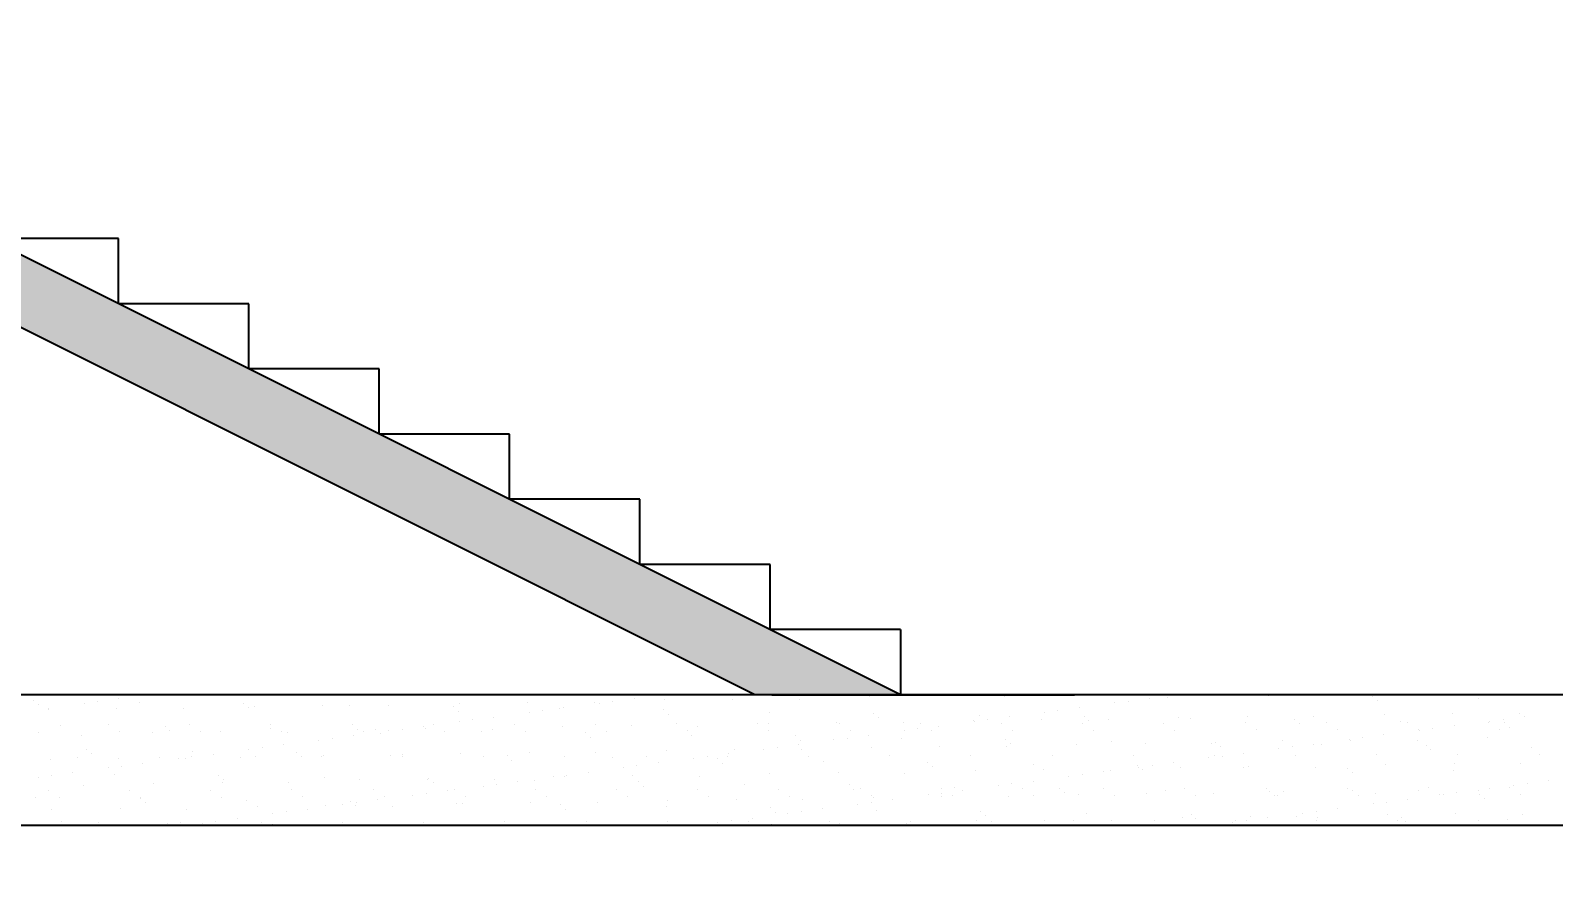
# Model space of a CAD drawing. Header units: metres. Extents: x 16174 to 16363, y 1100 to 1191.
# Drawn here: x 16267.343 to 16270.849, y 1136.786 to 1138.74 of the extents above; entities that cross this region are included whole.
import ezdxf

# ---------------------------------------------------------------- set-up
doc = ezdxf.new("R2010")
doc.units = ezdxf.units.M
doc.header["$MEASUREMENT"] = 0
doc.layers.add('BLK_1_HT_OF_BLDG', color=7, linetype='Continuous')
doc.styles.get("Standard").update_dxf_attribs({"font": 'times.ttf'})
doc.dimstyles.new('23', dxfattribs={"dimtxt": 0.45, "dimasz": 0.3, "dimexe": 0.18, "dimexo": 0.0625, "dimgap": 0.09, "dimtad": 0, "dimtih": 1, "dimtoh": 1, "dimzin": 0, "dimdsep": 46, "dimtxsty": 'Standard', "dimblk": 'OBLIQUE', "dimcen": 0.09, "dimse1": 1, "dimse2": 1, "dimadec": 0, "dimazin": 0, "dimtfac": 1, "dimtofl": 0, "dimtmove": 0, "dimatfit": 3, "dimfxl": 0, "dimtolj": 1, "dimtzin": 0, "dimarcsym": 0})

# ---------------------------------------------------------------- blocks, each defined once
blk = doc.blocks.new('_Oblique')
at = {"color": 0, "linetype": 'ByBlock', "lineweight": -2}
blk.add_line((-0.5, -0.5), (0.5, 0.5), dxfattribs=at)
blk = doc.blocks.new('*D146')
at = {"layer": 'BLK_1_HT_OF_BLDG', "color": 0, "lineweight": -2}
for p, q in [((16258.011, 1148.8111), (16258.011, 1143.1551)), ((16258.011, 1136.9111), (16258.011, 1142.567))]:
    blk.add_line(p, q, dxfattribs=at)
at = {"layer": 'Defpoints', "color": 0}
for p in [(16270.8433, 1148.8111), (16258.011, 1136.9111), (16270.8433, 1136.9111)]:
    blk.add_point(p, dxfattribs=at)
at = {"layer": 'BLK_1_HT_OF_BLDG', "color": 0, "lineweight": -2, "xscale": 0.25, "yscale": 0.25, "zscale": 0.25}
for p, rotation in [((16258.011, 1148.8111), 90), ((16258.011, 1136.9111), 270)]:
    blk.add_blockref('_Oblique', p, dxfattribs=dict(at, rotation=rotation))
at = {"layer": 'BLK_1_HT_OF_BLDG', "color": 0, "insert": (16258.011, 1142.8611), "char_height": 0.4, "attachment_point": 5}
blk.add_mtext('\\A1;11.90', dxfattribs=at)
blk = doc.blocks.new('*D151')
at = {"color": 0, "lineweight": -2}
for p, q in [((16261.4734, 1139.9611), (16261.4734, 1138.8801)), ((16261.4734, 1137.2111), (16261.4734, 1138.292))]:
    blk.add_line(p, q, dxfattribs=at)
at = {"layer": 'Defpoints', "color": 0}
for p in [(16269.0452, 1139.9611), (16261.4734, 1137.2111), (16269.0452, 1137.2111)]:
    blk.add_point(p, dxfattribs=at)
at = {"color": 0, "lineweight": -2, "xscale": 0.25, "yscale": 0.25, "zscale": 0.25}
for p, rotation in [((16261.4734, 1139.9611), 90), ((16261.4734, 1137.2111), 270)]:
    blk.add_blockref('_Oblique', p, dxfattribs=dict(at, rotation=rotation))
at = {"color": 0, "insert": (16261.4734, 1138.5861), "char_height": 0.4, "attachment_point": 5}
blk.add_mtext('\\A1;2.75', dxfattribs=at)

msp = doc.modelspace()

# ---------------------------------------------------------------- hatches: boundary and pattern name
h = msp.add_hatch()
h.set_pattern_fill('AR-CONC', color=256, scale=0.03)
h.set_pattern_definition([(50, (1658.73142, 203.17716), (0.2151780548, -0.0188256405), [0.0225, -0.2475]), (355, (1658.73142, 203.17716), (-0.0416254, 0.22565764), [0.018, -0.198]), (100.4514445, (1658.74935, 203.17559), (0.173552654, 0.2068319973), [0.0191220576, -0.2103426336]), (46.1842, (1658.73142, 203.23716), (0.320172399, -0.049655784), [0.03375, -0.37125]), (96.6356355, (1658.7581, 203.23302), (0.280398584, 0.29223558), [0.0286831026, -0.315514128]), (351.184164, (1658.73142, 203.23716), (0.2803985835, 0.29223558), [0.027, -0.297]), (21, (1658.76142, 203.22216), (0.1790721156, -0.1207856672), [0.0225, -0.2475]), (326, (1658.76142, 203.22216), (0.0729945996, 0.2175450135), [0.018, -0.198]), (71.4514447, (1658.77635, 203.2121), (0.252066713, 0.0967593458), [0.019122057, -0.2103426336]), (37.5, (1658.73142, 203.17716), (0.0036479566, 0.09986815615), [0, -0.1956, 0, -0.201, 0, -0.19875]), (7.5, (1658.73142, 203.17716), (0.0789208612, 0.1183235136), [0, -0.1146, 0, -0.1911, 0, -0.07575]), (327.5, (1658.66452, 203.17716), (0.16014673085, -0.0067664615), [0, -0.075, 0, -0.234, 0, -0.3105]), (317.5, (1658.63452, 203.17716), (0.1749558508, 0.0300314947), [0, -0.0975, 0, -0.1554, 0, -0.2205])])
h.paths.add_polyline_path([(16266.6458, 1138.5611), (16266.3104, 1138.5611), (16269.0104, 1137.2111), (16269.3458, 1137.2111)])
h.paths.add_polyline_path([(16266.6458, 1138.7361), (16264.8496, 1138.7361), (16264.8496, 1138.5611), (16266.6458, 1138.5611)])
h.paths.add_polyline_path([(16266.6458, 1141.4611), (16266.3104, 1141.4611), (16269.0104, 1140.1111), (16269.0458, 1140.1111), (16269.3458, 1140.1111), (16269.3458, 1140.2611), (16269.0458, 1140.2611)])
h.paths.add_polyline_path([(16266.6458, 1141.6361), (16264.8496, 1141.6361), (16264.8496, 1141.4611), (16266.6458, 1141.4611)])
h.paths.add_polyline_path([(16266.6458, 1144.3611), (16266.3104, 1144.3611), (16269.0104, 1143.0111), (16269.0458, 1143.0111), (16269.3458, 1143.0111), (16269.3458, 1143.1611), (16269.0458, 1143.1611)])
h.paths.add_polyline_path([(16266.6458, 1144.5361), (16264.8496, 1144.5361), (16264.8496, 1144.3611), (16266.6458, 1144.3611)])
h.paths.add_polyline_path([(16266.6458, 1147.2611), (16266.3458, 1147.2611), (16269.0104, 1145.9111), (16269.0458, 1145.9111), (16269.3458, 1145.9111), (16269.3458, 1146.0611), (16269.0458, 1146.0611)])
h.paths.add_polyline_path([(16266.6458, 1147.4111), (16266.6458, 1147.4434), (16264.8496, 1147.4434), (16264.8496, 1147.2611), (16266.6458, 1147.2611)])

# ---------------------------------------------------------------- linework, layer by layer
for p, q in [((16269.0104, 1137.2111), (16266.3104, 1138.5611)), ((16269.3458, 1137.2111), (16266.6458, 1138.5611)), ((16267.5458, 1138.2611), (16267.2458, 1138.2611)), ((16267.5458, 1138.1111), (16267.5458, 1138.2611)), ((16267.8458, 1138.1111), (16267.5458, 1138.1111)), ((16267.8458, 1137.9611), (16267.8458, 1138.1111)), ((16268.1458, 1137.9611), (16267.8458, 1137.9611)), ((16268.1458, 1137.8111), (16268.1458, 1137.9611)), ((16268.4458, 1137.8111), (16268.1458, 1137.8111)), ((16268.4458, 1137.6611), (16268.4458, 1137.8111)), ((16268.7458, 1137.6611), (16268.4458, 1137.6611)), ((16268.7458, 1137.5111), (16268.7458, 1137.6611)), ((16269.0458, 1137.5111), (16268.7458, 1137.5111)), ((16269.0458, 1137.3611), (16269.0458, 1137.5111)), ((16269.3458, 1137.3611), (16269.0458, 1137.3611)), ((16269.3458, 1137.3611), (16269.3458, 1137.2111)), ((16271.6097, 1137.2111), (16262.8153, 1137.2111)), ((16267.3497, 1137.1986), (16267.3497, 1137.1986)), ((16267.4666, 1137.191), (16267.4666, 1137.191)), ((16267.4978, 1137.1951), (16267.4978, 1137.1951)), ((16267.5466, 1137.2015), (16267.5466, 1137.2015)), ((16267.5933, 1137.1933), (16267.5933, 1137.1933)), ((16267.8334, 1137.1912), (16267.8334, 1137.1912)), ((16268.3301, 1137.1922), (16268.3301, 1137.1922)), ((16268.4872, 1137.1942), (16268.4872, 1137.1942)), ((16268.6407, 1137.1934), (16268.6407, 1137.1934)), ((16268.6524, 1137.1918), (16268.6524, 1137.1918)), ((16268.6837, 1137.1959), (16268.6837, 1137.1959)), ((16268.7324, 1137.2023), (16268.7324, 1137.2023)), ((16268.8027, 1137.1993), (16268.8027, 1137.1993)), ((16268.9598, 1137.2013), (16268.9598, 1137.2013)), ((16269.3458, 1137.2111), (16269.0458, 1137.2111)), ((16269.0496, 1137.2111), (16269.7458, 1137.2111)), ((16269.1133, 1137.2005), (16269.1133, 1137.2005)), ((16269.2753, 1137.2064), (16269.2753, 1137.2064)), ((16269.7458, 1137.2111), (16269.3458, 1137.2111)), ((16269.4324, 1137.2084), (16269.4324, 1137.2084)), ((16269.7458, 1137.2111), (16269.4458, 1137.2111)), ((16269.5859, 1137.2077), (16269.5859, 1137.2077)), ((16269.8383, 1137.1925), (16269.8383, 1137.1925)), ((16269.8695, 1137.1966), (16269.8695, 1137.1966)), ((16269.9183, 1137.2031), (16269.9183, 1137.2031)), ((16269.9597, 1137.2043), (16269.9597, 1137.2043)), ((16270.1922, 1137.2091), (16270.1922, 1137.2091)), ((16270.4323, 1137.207), (16270.4323, 1137.207)), ((16270.4434, 1137.1969), (16270.4434, 1137.1969)), ((16270.6759, 1137.2017), (16270.6759, 1137.2017)), ((16267.3607, 1137.1884), (16267.3607, 1137.1884)), ((16267.385, 1137.178), (16267.385, 1137.178)), ((16267.3851, 1137.1803), (16267.3851, 1137.1803)), ((16267.542, 1137.18), (16267.542, 1137.18)), ((16267.6955, 1137.1792), (16267.6955, 1137.1792)), ((16267.8444, 1137.1811), (16267.8444, 1137.1811)), ((16267.8575, 1137.1851), (16267.8575, 1137.1851)), ((16268.0146, 1137.1871), (16268.0146, 1137.1871)), ((16268.077, 1137.1859), (16268.077, 1137.1859)), ((16268.1681, 1137.1863), (16268.1681, 1137.1863)), ((16268.3171, 1137.1838), (16268.3171, 1137.1838)), ((16268.3282, 1137.1737), (16268.3282, 1137.1737)), ((16268.4094, 1137.1598), (16268.4094, 1137.1598)), ((16268.4909, 1137.1705), (16268.4909, 1137.1705)), ((16268.5222, 1137.1746), (16268.5222, 1137.1746)), ((16268.5607, 1137.1785), (16268.5607, 1137.1785)), ((16268.5709, 1137.181), (16268.5709, 1137.181)), ((16268.8008, 1137.1765), (16268.8008, 1137.1765)), ((16268.8119, 1137.1663), (16268.8119, 1137.1663)), ((16269.0444, 1137.1712), (16269.0444, 1137.1712)), ((16269.2845, 1137.1691), (16269.2845, 1137.1691)), ((16269.2956, 1137.159), (16269.2956, 1137.159)), ((16269.5281, 1137.1638), (16269.5281, 1137.1638)), ((16269.5953, 1137.1605), (16269.5953, 1137.1605)), ((16269.6768, 1137.1713), (16269.6768, 1137.1713)), ((16269.708, 1137.1754), (16269.708, 1137.1754)), ((16269.7568, 1137.1818), (16269.7568, 1137.1818)), ((16269.7682, 1137.1617), (16269.7682, 1137.1617)), ((16269.9861, 1137.1592), (16269.9861, 1137.1592)), ((16270.0119, 1137.1564), (16270.0119, 1137.1564)), ((16270.1432, 1137.1612), (16270.1432, 1137.1612)), ((16270.2519, 1137.1544), (16270.2519, 1137.1544)), ((16270.2967, 1137.1605), (16270.2967, 1137.1605)), ((16270.4587, 1137.1663), (16270.4587, 1137.1663)), ((16270.6158, 1137.1683), (16270.6158, 1137.1683)), ((16270.7324, 1137.1549), (16270.7324, 1137.1549)), ((16270.7692, 1137.1676), (16270.7692, 1137.1676)), ((16270.7812, 1137.1613), (16270.7812, 1137.1613)), ((16267.361, 1137.1253), (16267.361, 1137.1253)), ((16267.4129, 1137.1406), (16267.4129, 1137.1406)), ((16267.5226, 1137.1417), (16267.5226, 1137.1417)), ((16267.5479, 1137.1256), (16267.5479, 1137.1256)), ((16267.6231, 1137.1237), (16267.6231, 1137.1237)), ((16267.653, 1137.1386), (16267.653, 1137.1386)), ((16267.6641, 1137.1284), (16267.6641, 1137.1284)), ((16267.7094, 1137.1421), (16267.7094, 1137.1421)), ((16267.7347, 1137.126), (16267.7347, 1137.126)), ((16267.7802, 1137.1257), (16267.7802, 1137.1257)), ((16267.8963, 1137.1424), (16267.8963, 1137.1424)), ((16267.8966, 1137.1332), (16267.8966, 1137.1332)), ((16267.9216, 1137.1263), (16267.9216, 1137.1263)), ((16267.9337, 1137.125), (16267.9337, 1137.125)), ((16268.0831, 1137.1428), (16268.0831, 1137.1428)), ((16268.0957, 1137.1308), (16268.0957, 1137.1308)), ((16268.1084, 1137.1266), (16268.1084, 1137.1266)), ((16268.1367, 1137.1312), (16268.1367, 1137.1312)), ((16268.1478, 1137.1211), (16268.1478, 1137.1211)), ((16268.1679, 1137.128), (16268.1679, 1137.128)), ((16268.1991, 1137.1321), (16268.1991, 1137.1321)), ((16268.2479, 1137.1385), (16268.2479, 1137.1385)), ((16268.2528, 1137.1328), (16268.2528, 1137.1328)), ((16268.27, 1137.1431), (16268.27, 1137.1431)), ((16268.2953, 1137.127), (16268.2953, 1137.127)), ((16268.3294, 1137.1492), (16268.3294, 1137.1492)), ((16268.3607, 1137.1533), (16268.3607, 1137.1533)), ((16268.3804, 1137.1259), (16268.3804, 1137.1259)), ((16268.4063, 1137.1321), (16268.4063, 1137.1321)), ((16268.4568, 1137.1434), (16268.4568, 1137.1434)), ((16268.4821, 1137.1273), (16268.4821, 1137.1273)), ((16268.5683, 1137.1379), (16268.5683, 1137.1379)), ((16268.6204, 1137.1238), (16268.6204, 1137.1238)), ((16268.6437, 1137.1438), (16268.6437, 1137.1438)), ((16268.669, 1137.1277), (16268.669, 1137.1277)), ((16268.7254, 1137.1399), (16268.7254, 1137.1399)), ((16268.8305, 1137.1441), (16268.8305, 1137.1441)), ((16268.8558, 1137.128), (16268.8558, 1137.128)), ((16268.8789, 1137.1392), (16268.8789, 1137.1392)), ((16269.0174, 1137.1444), (16269.0174, 1137.1444)), ((16269.0409, 1137.145), (16269.0409, 1137.145)), ((16269.0427, 1137.1283), (16269.0427, 1137.1283)), ((16269.198, 1137.147), (16269.198, 1137.147)), ((16269.2042, 1137.1448), (16269.2042, 1137.1448)), ((16269.2295, 1137.1287), (16269.2295, 1137.1287)), ((16269.3515, 1137.1463), (16269.3515, 1137.1463)), ((16269.3538, 1137.1287), (16269.3538, 1137.1287)), ((16269.385, 1137.1329), (16269.385, 1137.1329)), ((16269.3911, 1137.1451), (16269.3911, 1137.1451)), ((16269.4164, 1137.129), (16269.4164, 1137.129)), ((16269.4338, 1137.1393), (16269.4338, 1137.1393)), ((16269.5135, 1137.1521), (16269.5135, 1137.1521)), ((16269.5153, 1137.15), (16269.5153, 1137.15)), ((16269.5465, 1137.1541), (16269.5465, 1137.1541)), ((16269.5779, 1137.1455), (16269.5779, 1137.1455)), ((16269.6032, 1137.1293), (16269.6032, 1137.1293)), ((16269.6706, 1137.1541), (16269.6706, 1137.1541)), ((16269.7648, 1137.1458), (16269.7648, 1137.1458)), ((16269.7793, 1137.1516), (16269.7793, 1137.1516)), ((16269.7901, 1137.1297), (16269.7901, 1137.1297)), ((16269.8241, 1137.1534), (16269.8241, 1137.1534)), ((16269.9516, 1137.1461), (16269.9516, 1137.1461)), ((16269.9769, 1137.13), (16269.9769, 1137.13)), ((16270.1385, 1137.1465), (16270.1385, 1137.1465)), ((16270.1638, 1137.1304), (16270.1638, 1137.1304)), ((16270.263, 1137.1442), (16270.263, 1137.1442)), ((16270.3253, 1137.1468), (16270.3253, 1137.1468)), ((16270.3506, 1137.1307), (16270.3506, 1137.1307)), ((16270.4956, 1137.1491), (16270.4956, 1137.1491)), ((16270.5122, 1137.1472), (16270.5122, 1137.1472)), ((16270.5375, 1137.131), (16270.5375, 1137.131)), ((16270.5396, 1137.1295), (16270.5396, 1137.1295)), ((16270.5709, 1137.1336), (16270.5709, 1137.1336)), ((16270.6197, 1137.1401), (16270.6197, 1137.1401)), ((16270.699, 1137.1475), (16270.699, 1137.1475)), ((16270.7011, 1137.1508), (16270.7011, 1137.1508)), ((16270.7243, 1137.1314), (16270.7243, 1137.1314)), ((16270.7357, 1137.147), (16270.7357, 1137.147)), ((16270.7467, 1137.1369), (16270.7467, 1137.1369)), ((16267.4611, 1137.1179), (16267.4611, 1137.1179)), ((16267.4726, 1137.0859), (16267.4726, 1137.0859)), ((16267.8449, 1137.0854), (16267.8449, 1137.0854)), ((16267.8761, 1137.0896), (16267.8761, 1137.0896)), ((16267.9249, 1137.096), (16267.9249, 1137.096)), ((16268.0064, 1137.1067), (16268.0064, 1137.1067)), ((16268.0376, 1137.1108), (16268.0376, 1137.1108)), ((16268.0864, 1137.1172), (16268.0864, 1137.1172)), ((16268.6315, 1137.1137), (16268.6315, 1137.1137)), ((16268.8641, 1137.1185), (16268.8641, 1137.1185)), ((16268.9636, 1137.0857), (16268.9636, 1137.0857)), ((16269.0308, 1137.0862), (16269.0308, 1137.0862)), ((16269.062, 1137.0903), (16269.062, 1137.0903)), ((16269.1042, 1137.1165), (16269.1042, 1137.1165)), ((16269.1108, 1137.0968), (16269.1108, 1137.0968)), ((16269.1152, 1137.1063), (16269.1152, 1137.1063)), ((16269.1171, 1137.0849), (16269.1171, 1137.0849)), ((16269.1923, 1137.1075), (16269.1923, 1137.1075)), ((16269.2235, 1137.1116), (16269.2235, 1137.1116)), ((16269.2723, 1137.118), (16269.2723, 1137.118)), ((16269.2791, 1137.0908), (16269.2791, 1137.0908)), ((16269.3478, 1137.1111), (16269.3478, 1137.1111)), ((16269.4362, 1137.0928), (16269.4362, 1137.0928)), ((16269.5879, 1137.1091), (16269.5879, 1137.1091)), ((16269.5897, 1137.092), (16269.5897, 1137.092)), ((16269.5989, 1137.099), (16269.5989, 1137.099)), ((16269.7517, 1137.0979), (16269.7517, 1137.0979)), ((16269.8315, 1137.1038), (16269.8315, 1137.1038)), ((16269.9088, 1137.0999), (16269.9088, 1137.0999)), ((16270.0622, 1137.0991), (16270.0622, 1137.0991)), ((16270.0716, 1137.1017), (16270.0716, 1137.1017)), ((16270.0826, 1137.0916), (16270.0826, 1137.0916)), ((16270.2166, 1137.087), (16270.2166, 1137.087)), ((16270.2243, 1137.105), (16270.2243, 1137.105)), ((16270.2479, 1137.0911), (16270.2479, 1137.0911)), ((16270.2966, 1137.0975), (16270.2966, 1137.0975)), ((16270.3152, 1137.0964), (16270.3152, 1137.0964)), ((16270.3781, 1137.1083), (16270.3781, 1137.1083)), ((16270.3814, 1137.107), (16270.3814, 1137.107)), ((16270.4094, 1137.1124), (16270.4094, 1137.1124)), ((16270.4581, 1137.1188), (16270.4581, 1137.1188)), ((16270.5348, 1137.1063), (16270.5348, 1137.1063)), ((16270.5553, 1137.0944), (16270.5553, 1137.0944)), ((16270.6969, 1137.1121), (16270.6969, 1137.1121)), ((16270.7989, 1137.089), (16270.7989, 1137.089)), ((16267.3887, 1137.0624), (16267.3887, 1137.0624)), ((16267.4521, 1137.0672), (16267.4521, 1137.0672)), ((16267.4837, 1137.0758), (16267.4837, 1137.0758)), ((16267.5458, 1137.0644), (16267.5458, 1137.0644)), ((16267.6019, 1137.0535), (16267.6019, 1137.0535)), ((16267.639, 1137.0676), (16267.639, 1137.0676)), ((16267.6834, 1137.0642), (16267.6834, 1137.0642)), ((16267.6993, 1137.0636), (16267.6993, 1137.0636)), ((16267.7146, 1137.0683), (16267.7146, 1137.0683)), ((16267.7163, 1137.0806), (16267.7163, 1137.0806)), ((16267.7634, 1137.0747), (16267.7634, 1137.0747)), ((16267.8258, 1137.0679), (16267.8258, 1137.0679)), ((16267.8613, 1137.0695), (16267.8613, 1137.0695)), ((16267.9564, 1137.0785), (16267.9564, 1137.0785)), ((16267.9674, 1137.0684), (16267.9674, 1137.0684)), ((16268.0127, 1137.0683), (16268.0127, 1137.0683)), ((16268.0184, 1137.0715), (16268.0184, 1137.0715)), ((16268.1719, 1137.0707), (16268.1719, 1137.0707)), ((16268.1995, 1137.0686), (16268.1995, 1137.0686)), ((16268.2, 1137.0732), (16268.2, 1137.0732)), ((16268.3339, 1137.0766), (16268.3339, 1137.0766)), ((16268.3864, 1137.0689), (16268.3864, 1137.0689)), ((16268.4401, 1137.0712), (16268.4401, 1137.0712)), ((16268.4511, 1137.061), (16268.4511, 1137.061)), ((16268.491, 1137.0786), (16268.491, 1137.0786)), ((16268.5732, 1137.0693), (16268.5732, 1137.0693)), ((16268.6445, 1137.0778), (16268.6445, 1137.0778)), ((16268.6837, 1137.0659), (16268.6837, 1137.0659)), ((16268.7601, 1137.0696), (16268.7601, 1137.0696)), ((16268.7878, 1137.0542), (16268.7878, 1137.0542)), ((16268.8065, 1137.0837), (16268.8065, 1137.0837)), ((16268.8693, 1137.065), (16268.8693, 1137.065)), ((16268.9005, 1137.0691), (16268.9005, 1137.0691)), ((16268.9238, 1137.0638), (16268.9238, 1137.0638)), ((16268.9348, 1137.0537), (16268.9348, 1137.0537)), ((16268.9469, 1137.07), (16268.9469, 1137.07)), ((16268.9493, 1137.0755), (16268.9493, 1137.0755)), ((16269.1338, 1137.0703), (16269.1338, 1137.0703)), ((16269.1674, 1137.0585), (16269.1674, 1137.0585)), ((16269.3206, 1137.0706), (16269.3206, 1137.0706)), ((16269.4075, 1137.0564), (16269.4075, 1137.0564)), ((16269.5075, 1137.071), (16269.5075, 1137.071)), ((16269.6511, 1137.0511), (16269.6511, 1137.0511)), ((16269.6943, 1137.0713), (16269.6943, 1137.0713)), ((16269.8812, 1137.0717), (16269.8812, 1137.0717)), ((16269.9736, 1137.055), (16269.9736, 1137.055)), ((16270.0551, 1137.0657), (16270.0551, 1137.0657)), ((16270.068, 1137.072), (16270.068, 1137.072)), ((16270.0864, 1137.0698), (16270.0864, 1137.0698)), ((16270.1351, 1137.0763), (16270.1351, 1137.0763)), ((16270.2549, 1137.0723), (16270.2549, 1137.0723)), ((16270.4417, 1137.0727), (16270.4417, 1137.0727)), ((16270.4625, 1137.0507), (16270.4625, 1137.0507)), ((16270.5664, 1137.0842), (16270.5664, 1137.0842)), ((16270.6195, 1137.0527), (16270.6195, 1137.0527)), ((16270.6286, 1137.073), (16270.6286, 1137.073)), ((16270.773, 1137.052), (16270.773, 1137.052)), ((16270.8154, 1137.0734), (16270.8154, 1137.0734)), ((16267.3604, 1137.0217), (16267.3604, 1137.0217)), ((16267.3916, 1137.0258), (16267.3916, 1137.0258)), ((16267.4404, 1137.0322), (16267.4404, 1137.0322)), ((16267.5219, 1137.0429), (16267.5219, 1137.0429)), ((16267.5359, 1137.0279), (16267.5359, 1137.0279)), ((16267.5531, 1137.047), (16267.5531, 1137.047)), ((16267.776, 1137.0259), (16267.776, 1137.0259)), ((16267.787, 1137.0157), (16267.787, 1137.0157)), ((16268.0196, 1137.0206), (16268.0196, 1137.0206)), ((16268.0995, 1137.0152), (16268.0995, 1137.0152)), ((16268.2566, 1137.0172), (16268.2566, 1137.0172)), ((16268.2597, 1137.0185), (16268.2597, 1137.0185)), ((16268.4101, 1137.0165), (16268.4101, 1137.0165)), ((16268.5462, 1137.0224), (16268.5462, 1137.0224)), ((16268.5721, 1137.0223), (16268.5721, 1137.0223)), ((16268.5775, 1137.0265), (16268.5775, 1137.0265)), ((16268.6263, 1137.033), (16268.6263, 1137.033)), ((16268.7078, 1137.0437), (16268.7078, 1137.0437)), ((16268.7292, 1137.0243), (16268.7292, 1137.0243)), ((16268.739, 1137.0478), (16268.739, 1137.0478)), ((16268.8826, 1137.0236), (16268.8826, 1137.0236)), ((16269.0447, 1137.0294), (16269.0447, 1137.0294)), ((16269.2018, 1137.0314), (16269.2018, 1137.0314)), ((16269.3552, 1137.0307), (16269.3552, 1137.0307)), ((16269.4186, 1137.0463), (16269.4186, 1137.0463)), ((16269.5173, 1137.0365), (16269.5173, 1137.0365)), ((16269.6744, 1137.0385), (16269.6744, 1137.0385)), ((16269.7321, 1137.0232), (16269.7321, 1137.0232)), ((16269.7633, 1137.0273), (16269.7633, 1137.0273)), ((16269.8121, 1137.0337), (16269.8121, 1137.0337)), ((16269.8278, 1137.0378), (16269.8278, 1137.0378)), ((16269.8912, 1137.0491), (16269.8912, 1137.0491)), ((16269.8936, 1137.0445), (16269.8936, 1137.0445)), ((16269.9023, 1137.0389), (16269.9023, 1137.0389)), ((16269.9248, 1137.0486), (16269.9248, 1137.0486)), ((16269.9899, 1137.0436), (16269.9899, 1137.0436)), ((16270.1348, 1137.0438), (16270.1348, 1137.0438)), ((16270.1469, 1137.0456), (16270.1469, 1137.0456)), ((16270.3004, 1137.0449), (16270.3004, 1137.0449)), ((16270.3749, 1137.0417), (16270.3749, 1137.0417)), ((16270.386, 1137.0316), (16270.386, 1137.0316)), ((16270.6185, 1137.0364), (16270.6185, 1137.0364)), ((16267.3842, 1136.9911), (16267.3842, 1136.9911)), ((16267.4649, 1137.0023), (16267.4649, 1137.0023)), ((16267.5711, 1136.9915), (16267.5711, 1136.9915)), ((16267.6269, 1137.0081), (16267.6269, 1137.0081)), ((16267.7579, 1136.9918), (16267.7579, 1136.9918)), ((16267.784, 1137.0101), (16267.784, 1137.0101)), ((16267.9375, 1137.0094), (16267.9375, 1137.0094)), ((16267.9447, 1136.9922), (16267.9447, 1136.9922)), ((16268.1316, 1136.9925), (16268.1316, 1136.9925)), ((16268.2232, 1136.9799), (16268.2232, 1136.9799)), ((16268.2545, 1136.984), (16268.2545, 1136.984)), ((16268.2708, 1137.0084), (16268.2708, 1137.0084)), ((16268.3032, 1136.9904), (16268.3032, 1136.9904)), ((16268.3184, 1136.9928), (16268.3184, 1136.9928)), ((16268.3847, 1137.0012), (16268.3847, 1137.0012)), ((16268.416, 1137.0053), (16268.416, 1137.0053)), ((16268.4647, 1137.0117), (16268.4647, 1137.0117)), ((16268.5033, 1137.0132), (16268.5033, 1137.0132)), ((16268.5053, 1136.9932), (16268.5053, 1136.9932)), ((16268.6921, 1136.9935), (16268.6921, 1136.9935)), ((16268.7434, 1137.0111), (16268.7434, 1137.0111)), ((16268.7545, 1137.001), (16268.7545, 1137.001)), ((16268.879, 1136.9939), (16268.879, 1136.9939)), ((16268.987, 1137.0058), (16268.987, 1137.0058)), ((16269.0658, 1136.9942), (16269.0658, 1136.9942)), ((16269.2271, 1137.0038), (16269.2271, 1137.0038)), ((16269.2382, 1136.9936), (16269.2382, 1136.9936)), ((16269.2527, 1136.9945), (16269.2527, 1136.9945)), ((16269.4091, 1136.9807), (16269.4091, 1136.9807)), ((16269.4395, 1136.9949), (16269.4395, 1136.9949)), ((16269.4403, 1136.9848), (16269.4403, 1136.9848)), ((16269.4708, 1136.9985), (16269.4708, 1136.9985)), ((16269.4891, 1136.9912), (16269.4891, 1136.9912)), ((16269.5706, 1137.0019), (16269.5706, 1137.0019)), ((16269.6018, 1137.0061), (16269.6018, 1137.0061)), ((16269.6264, 1136.9952), (16269.6264, 1136.9952)), ((16269.6506, 1137.0125), (16269.6506, 1137.0125)), ((16269.6517, 1136.9791), (16269.6517, 1136.9791)), ((16269.7108, 1136.9964), (16269.7108, 1136.9964)), ((16269.7219, 1136.9863), (16269.7219, 1136.9863)), ((16269.7555, 1136.9823), (16269.7555, 1136.9823)), ((16269.8132, 1136.9956), (16269.8132, 1136.9956)), ((16269.8385, 1136.9794), (16269.8385, 1136.9794)), ((16269.9125, 1136.9843), (16269.9125, 1136.9843)), ((16269.9545, 1136.9911), (16269.9545, 1136.9911)), ((16270.0001, 1136.9959), (16270.0001, 1136.9959)), ((16270.0254, 1136.9798), (16270.0254, 1136.9798)), ((16270.066, 1136.9835), (16270.066, 1136.9835)), ((16270.1869, 1136.9962), (16270.1869, 1136.9962)), ((16270.1946, 1136.989), (16270.1946, 1136.989)), ((16270.2122, 1136.9801), (16270.2122, 1136.9801)), ((16270.2281, 1136.9894), (16270.2281, 1136.9894)), ((16270.3738, 1136.9966), (16270.3738, 1136.9966)), ((16270.3851, 1136.9914), (16270.3851, 1136.9914)), ((16270.3991, 1136.9805), (16270.3991, 1136.9805)), ((16270.4382, 1136.9837), (16270.4382, 1136.9837)), ((16270.5386, 1136.9906), (16270.5386, 1136.9906)), ((16270.5606, 1136.9969), (16270.5606, 1136.9969)), ((16270.5859, 1136.9808), (16270.5859, 1136.9808)), ((16270.595, 1136.9815), (16270.595, 1136.9815)), ((16270.6262, 1136.9856), (16270.6262, 1136.9856)), ((16270.675, 1136.992), (16270.675, 1136.992)), ((16270.6783, 1136.9817), (16270.6783, 1136.9817)), ((16270.7007, 1136.9965), (16270.7007, 1136.9965)), ((16270.7475, 1136.9973), (16270.7475, 1136.9973)), ((16270.7565, 1137.0027), (16270.7565, 1137.0027)), ((16270.7728, 1136.9811), (16270.7728, 1136.9811)), ((16270.7877, 1137.0068), (16270.7877, 1137.0068)), ((16270.8365, 1137.0132), (16270.8365, 1137.0132)), ((16267.3555, 1136.9753), (16267.3555, 1136.9753)), ((16267.3925, 1136.9467), (16267.3925, 1136.9467)), ((16267.4095, 1136.975), (16267.4095, 1136.975)), ((16267.5496, 1136.9487), (16267.5496, 1136.9487)), ((16267.5956, 1136.9732), (16267.5956, 1136.9732)), ((16267.5964, 1136.9754), (16267.5964, 1136.9754)), ((16267.6067, 1136.9631), (16267.6067, 1136.9631)), ((16267.7031, 1136.948), (16267.7031, 1136.948)), ((16267.7832, 1136.9757), (16267.7832, 1136.9757)), ((16267.8392, 1136.9679), (16267.8392, 1136.9679)), ((16267.8651, 1136.9538), (16267.8651, 1136.9538)), ((16267.97, 1136.976), (16267.97, 1136.976)), ((16267.9802, 1136.9479), (16267.9802, 1136.9479)), ((16268.0222, 1136.9559), (16268.0222, 1136.9559)), ((16268.0617, 1136.9586), (16268.0617, 1136.9586)), ((16268.0793, 1136.9658), (16268.0793, 1136.9658)), ((16268.0904, 1136.9557), (16268.0904, 1136.9557)), ((16268.093, 1136.9628), (16268.093, 1136.9628)), ((16268.1417, 1136.9692), (16268.1417, 1136.9692)), ((16268.1569, 1136.9764), (16268.1569, 1136.9764)), ((16268.1756, 1136.9551), (16268.1756, 1136.9551)), ((16268.323, 1136.9605), (16268.323, 1136.9605)), ((16268.3377, 1136.961), (16268.3377, 1136.961)), ((16268.3437, 1136.9767), (16268.3437, 1136.9767)), ((16268.4948, 1136.963), (16268.4948, 1136.963)), ((16268.5306, 1136.9771), (16268.5306, 1136.9771)), ((16268.563, 1136.9585), (16268.563, 1136.9585)), ((16268.5741, 1136.9483), (16268.5741, 1136.9483)), ((16268.6482, 1136.9622), (16268.6482, 1136.9622)), ((16268.7174, 1136.9774), (16268.7174, 1136.9774)), ((16268.8067, 1136.9532), (16268.8067, 1136.9532)), ((16268.8103, 1136.9681), (16268.8103, 1136.9681)), ((16268.9043, 1136.9777), (16268.9043, 1136.9777)), ((16268.9674, 1136.9701), (16268.9674, 1136.9701)), ((16269.0468, 1136.9511), (16269.0468, 1136.9511)), ((16269.0911, 1136.9781), (16269.0911, 1136.9781)), ((16269.1208, 1136.9693), (16269.1208, 1136.9693)), ((16269.1661, 1136.9487), (16269.1661, 1136.9487)), ((16269.2476, 1136.9594), (16269.2476, 1136.9594)), ((16269.278, 1136.9784), (16269.278, 1136.9784)), ((16269.2788, 1136.9635), (16269.2788, 1136.9635)), ((16269.2829, 1136.9752), (16269.2829, 1136.9752)), ((16269.2904, 1136.9458), (16269.2904, 1136.9458)), ((16269.3276, 1136.9699), (16269.3276, 1136.9699)), ((16269.4399, 1136.9772), (16269.4399, 1136.9772)), ((16269.4648, 1136.9788), (16269.4648, 1136.9788)), ((16269.5934, 1136.9764), (16269.5934, 1136.9764)), ((16270.2056, 1136.9789), (16270.2056, 1136.9789)), ((16270.352, 1136.9495), (16270.352, 1136.9495)), ((16270.4335, 1136.9602), (16270.4335, 1136.9602)), ((16270.4647, 1136.9643), (16270.4647, 1136.9643)), ((16270.5135, 1136.9707), (16270.5135, 1136.9707)), ((16270.6893, 1136.9715), (16270.6893, 1136.9715)), ((16264.6196, 1136.9111), (16271.3797, 1136.9111)), ((16267.4153, 1136.9205), (16267.4153, 1136.9205)), ((16267.5006, 1136.917), (16267.5006, 1136.917)), ((16267.6589, 1136.9152), (16267.6589, 1136.9152)), ((16267.6874, 1136.9173), (16267.6874, 1136.9173)), ((16267.7387, 1136.9161), (16267.7387, 1136.9161)), ((16267.7699, 1136.9202), (16267.7699, 1136.9202)), ((16267.8187, 1136.9267), (16267.8187, 1136.9267)), ((16267.8743, 1136.9177), (16267.8743, 1136.9177)), ((16267.899, 1136.9132), (16267.899, 1136.9132)), ((16267.9002, 1136.9374), (16267.9002, 1136.9374)), ((16267.9315, 1136.9415), (16267.9315, 1136.9415)), ((16268.0611, 1136.918), (16268.0611, 1136.918)), ((16268.248, 1136.9184), (16268.248, 1136.9184)), ((16268.4348, 1136.9187), (16268.4348, 1136.9187)), ((16268.6217, 1136.919), (16268.6217, 1136.919)), ((16268.8085, 1136.9194), (16268.8085, 1136.9194)), ((16268.9246, 1136.9169), (16268.9246, 1136.9169)), ((16268.9558, 1136.921), (16268.9558, 1136.921)), ((16268.9954, 1136.9197), (16268.9954, 1136.9197)), ((16269.0046, 1136.9274), (16269.0046, 1136.9274)), ((16269.0485, 1136.9138), (16269.0485, 1136.9138)), ((16269.0578, 1136.941), (16269.0578, 1136.941)), ((16269.0861, 1136.9382), (16269.0861, 1136.9382)), ((16269.1173, 1136.9423), (16269.1173, 1136.9423)), ((16269.1822, 1136.9201), (16269.1822, 1136.9201)), ((16269.2055, 1136.9158), (16269.2055, 1136.9158)), ((16269.359, 1136.9151), (16269.359, 1136.9151)), ((16269.3691, 1136.9204), (16269.3691, 1136.9204)), ((16269.5211, 1136.9209), (16269.5211, 1136.9209)), ((16269.5305, 1136.9437), (16269.5305, 1136.9437)), ((16269.5415, 1136.9336), (16269.5415, 1136.9336)), ((16269.5559, 1136.9207), (16269.5559, 1136.9207)), ((16269.6781, 1136.9229), (16269.6781, 1136.9229)), ((16269.7428, 1136.9211), (16269.7428, 1136.9211)), ((16269.7741, 1136.9384), (16269.7741, 1136.9384)), ((16269.8316, 1136.9222), (16269.8316, 1136.9222)), ((16269.9296, 1136.9214), (16269.9296, 1136.9214)), ((16269.9937, 1136.928), (16269.9937, 1136.928)), ((16270.0142, 1136.9364), (16270.0142, 1136.9364)), ((16270.0252, 1136.9262), (16270.0252, 1136.9262)), ((16270.1104, 1136.9177), (16270.1104, 1136.9177)), ((16270.1165, 1136.9218), (16270.1165, 1136.9218)), ((16270.1417, 1136.9218), (16270.1417, 1136.9218)), ((16270.1507, 1136.93), (16270.1507, 1136.93)), ((16270.1905, 1136.9282), (16270.1905, 1136.9282)), ((16270.2578, 1136.9311), (16270.2578, 1136.9311)), ((16270.2719, 1136.9389), (16270.2719, 1136.9389)), ((16270.3032, 1136.943), (16270.3032, 1136.943)), ((16270.3033, 1136.9221), (16270.3033, 1136.9221)), ((16270.3042, 1136.9293), (16270.3042, 1136.9293)), ((16270.4663, 1136.9351), (16270.4663, 1136.9351)), ((16270.4902, 1136.9224), (16270.4902, 1136.9224)), ((16270.4979, 1136.929), (16270.4979, 1136.929)), ((16270.509, 1136.9189), (16270.509, 1136.9189)), ((16270.6233, 1136.9371), (16270.6233, 1136.9371)), ((16270.677, 1136.9228), (16270.677, 1136.9228)), ((16270.7415, 1136.9237), (16270.7415, 1136.9237)), ((16270.7768, 1136.9364), (16270.7768, 1136.9364))]:
    msp.add_line(p, q)
at = {"color": 7}
msp.add_line((16269.3458, 1137.2111), (16269.7458, 1137.2111), dxfattribs=at)

# ---------------------------------------------------------------- dimensions: what is measured, and where the dimension line sits
dim = msp.add_aligned_dim(p1=(16269.0452, 1139.9611), p2=(16269.0452, 1137.2111), distance=-7.5718, dimstyle='23', override={"dimtxt": 0.4, "dimasz": 0.25, "dimblk1": 'Oblique', "dimblk2": 'Oblique', "dimsah": 1})
dim.commit()
dim.dimension.update_dxf_attribs({"geometry": '*D151', "text_midpoint": (16261.4734, 1138.5861)})
at = {"layer": 'BLK_1_HT_OF_BLDG', "color": 5}
dim = msp.add_aligned_dim(p1=(16270.8433, 1148.8111), p2=(16270.8433, 1136.9111), distance=-12.8322, dimstyle='23', override={"dimtxt": 0.4, "dimasz": 0.25, "dimblk1": 'Oblique', "dimblk2": 'Oblique', "dimsah": 1}, dxfattribs=at)
dim.commit()
dim.dimension.update_dxf_attribs({"geometry": '*D146', "text_midpoint": (16258.011, 1142.8611)})

doc.saveas('drawing.dxf')
